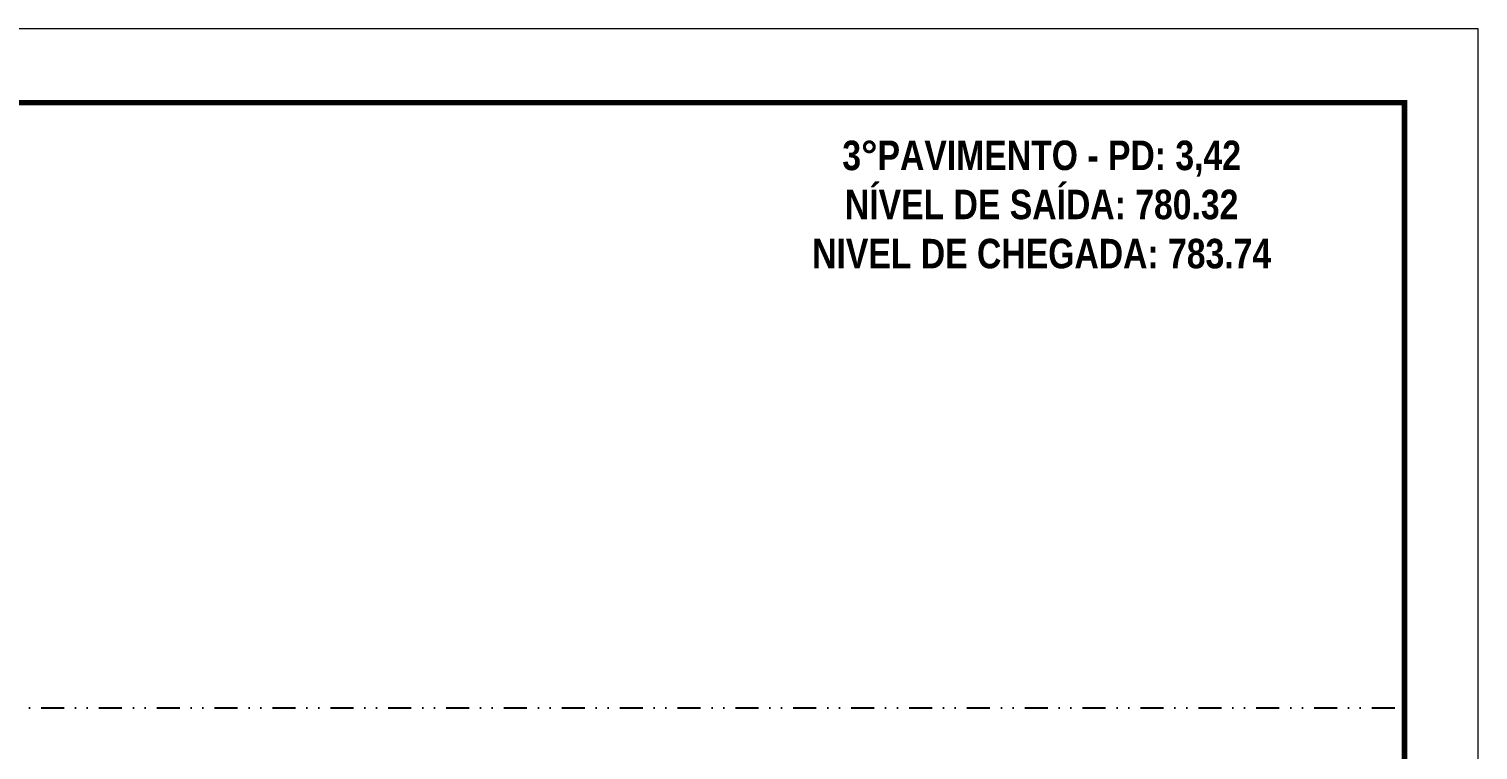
# Model space of a CAD drawing. Extents: x 14400 to 27878, y -21631 to 6985.
# Drawn here: x 18267 to 19055, y -11784 to -11392 of the extents above; entities that cross this region are included whole.
import ezdxf

# ---------------------------------------------------------------- set-up
doc = ezdxf.new("R2010")
doc.units = 0
doc.linetypes.add('DASHED', pattern=[0.75, 0.5, -0.25])
doc.linetypes.add('DIVIDE2', pattern=[0.625, 0.25, -0.125, 0, -0.125, 0, -0.125])
doc.layers.add('Folhas', color=255, linetype='Continuous', lineweight=9)
doc.layers.add('SARRAFO DE PRESSAO', color=251, linetype='DASHED', lineweight=9)
doc.layers.add('NOMENCLATURA', color=7, linetype='Continuous')
doc.layers.add('Nível', color=160, linetype='Continuous')
doc.styles.add('ROMANC', font='techb___.ttf', dxfattribs={"height": 2.5})

# ---------------------------------------------------------------- blocks, each defined once
blk = doc.blocks.new('9999999999')
at = {"layer": 'Folhas'}
blk.add_lwpolyline([(98138.98, 34190.21), (99623.98, 34190.21), (99623.98, 35240.21), (98138.98, 35240.21)], close=True, dxfattribs=at)
at = {"layer": 'Folhas', "color": 30, "const_width": 3}
blk.add_lwpolyline([(98213.98, 34230.21), (99583.98, 34230.21), (99583.98, 35200.21), (98213.98, 35200.21)], close=True, dxfattribs=at)

msp = doc.modelspace()

# ---------------------------------------------------------------- linework, layer by layer
at = {"layer": 'Nível', "color": 4, "linetype": 'DIVIDE2', "ltscale": 50}
msp.add_line((17644.97, -11761.19), (19014.97, -11761.19), dxfattribs=at)

# ---------------------------------------------------------------- block references
at = {"layer": 'SARRAFO DE PRESSAO', "color": 6, "linetype": 'ByBlock'}
msp.add_blockref('9999999999', (-80569.01, -46632.68), dxfattribs=at)

# ---------------------------------------------------------------- texts
at = {"layer": 'NOMENCLATURA', "color": 2, "insert": (18817.81, -11426.41), "char_height": 16, "attachment_point": 2, "style": 'ROMANC'}
msp.add_mtext_dynamic_manual_height_columns('\\P3°PAVIMENTO - PD: 3,42\\PNÍVEL DE SAÍDA: 780.32\\PNIVEL DE CHEGADA: 783.74', width=432.3511, gutter_width=1, heights=[0], dxfattribs=at)

doc.saveas('drawing.dxf')
